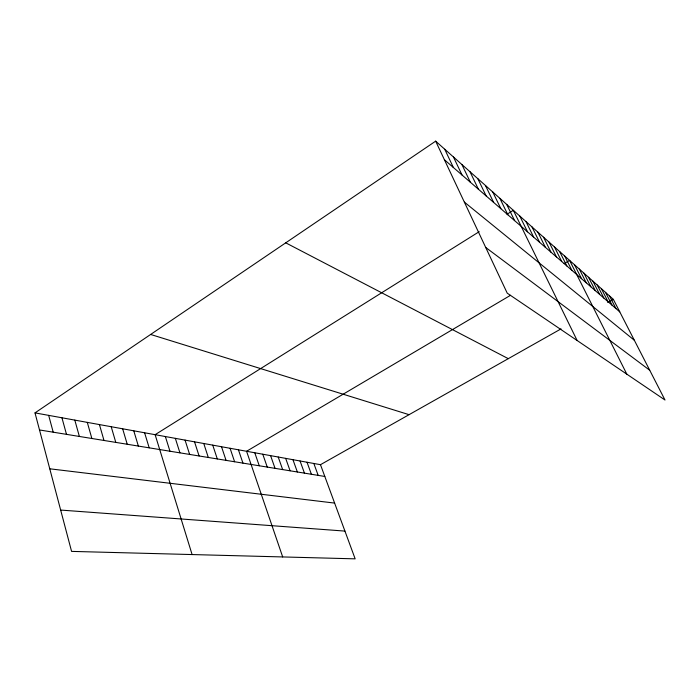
<?xml version="1.0" encoding="UTF-8"?>
<svg xmlns="http://www.w3.org/2000/svg" width="700" height="700" viewBox="0 0 700 700"><rect width="100%" height="100%" fill="white"/><g stroke="black" fill="none" stroke-linecap="round" stroke-linejoin="round"><path stroke-width="1.05" d="M35 412.886L320.477 464.686L355.154 558.845L71.575 551.39L35 412.886L435.654 141.155L613.349 299.355L665 400.015L507.238 293.178L435.654 141.155M479.211 231.674L155.12 434.683L192.097 554.558M506.984 214.27L513.327 210.306L577.133 340.506M510.51 295.304L246.575 451.273L282.686 556.938M564.148 263.611L569.59 260.391L626.841 374.176M320.477 464.686L561.032 328.886M607.749 302.514L613.349 299.355M60.664 510.064L344.934 531.09M49.77 468.799L334.626 503.09M39.506 429.957L324.817 476.464M150.64 334.46L409.071 414.671M285.731 242.83L508.287 358.662M485.704 247.45L649.722 370.239M464.354 202.099L634.358 340.287M444.386 159.705L619.789 311.894M609.472 295.899L615.965 308.586M605.491 292.355L612.054 305.183M601.414 288.724L608.029 301.7M597.222 284.996L603.907 298.121M592.918 281.164L599.673 294.446M588.508 277.235L595.324 290.666M583.966 273.192L590.852 286.79M579.311 269.045L586.259 282.809M574.516 264.784L581.543 278.714M564.673 256.016L571.839 270.287M559.606 251.51L566.851 265.965M554.409 246.881L561.724 261.511M549.054 242.112L556.439 256.926M543.541 237.204L550.996 252.21M537.863 232.146L545.396 247.345M532.009 226.931L539.621 242.34M525.971 221.559L533.663 237.169M519.75 216.02L527.52 231.84M506.695 204.4L514.631 220.657M499.844 198.301L507.867 214.786M492.765 191.992L500.867 208.714M485.441 185.474L493.631 202.431M477.864 178.727L486.141 195.93M470.015 171.745L478.389 189.201M461.886 164.509L470.347 182.227M453.46 157.01L462.017 175M444.727 149.231L453.364 167.492M313.828 463.479L318.185 475.387M307.02 462.245L311.395 474.276M300.064 460.976L304.456 473.148M292.95 459.69L297.36 471.992M285.67 458.369L290.098 470.802M278.215 457.012L282.66 469.595M270.585 455.63L275.047 468.352M262.78 454.213L267.251 467.084M254.774 452.76L259.262 465.78M238.429 449.794L242.944 463.12M230.072 448.28L234.605 461.764M221.515 446.731L226.056 460.364M212.748 445.139L217.298 458.938M203.752 443.502L208.311 457.476M194.53 441.831L199.089 455.971M185.062 440.116L189.63 454.431M175.341 438.349L179.926 452.847M165.366 436.537L169.951 451.22M144.594 432.775L149.188 447.834M133.779 430.806L138.364 446.075M122.649 428.794L127.234 444.255M111.204 426.711L115.789 442.391M99.426 424.576L104.002 440.475M87.299 422.38L91.866 438.489M74.812 420.114L79.371 436.459M61.941 417.777L66.491 434.359M48.676 415.371L53.209 432.189"/></g></svg>
